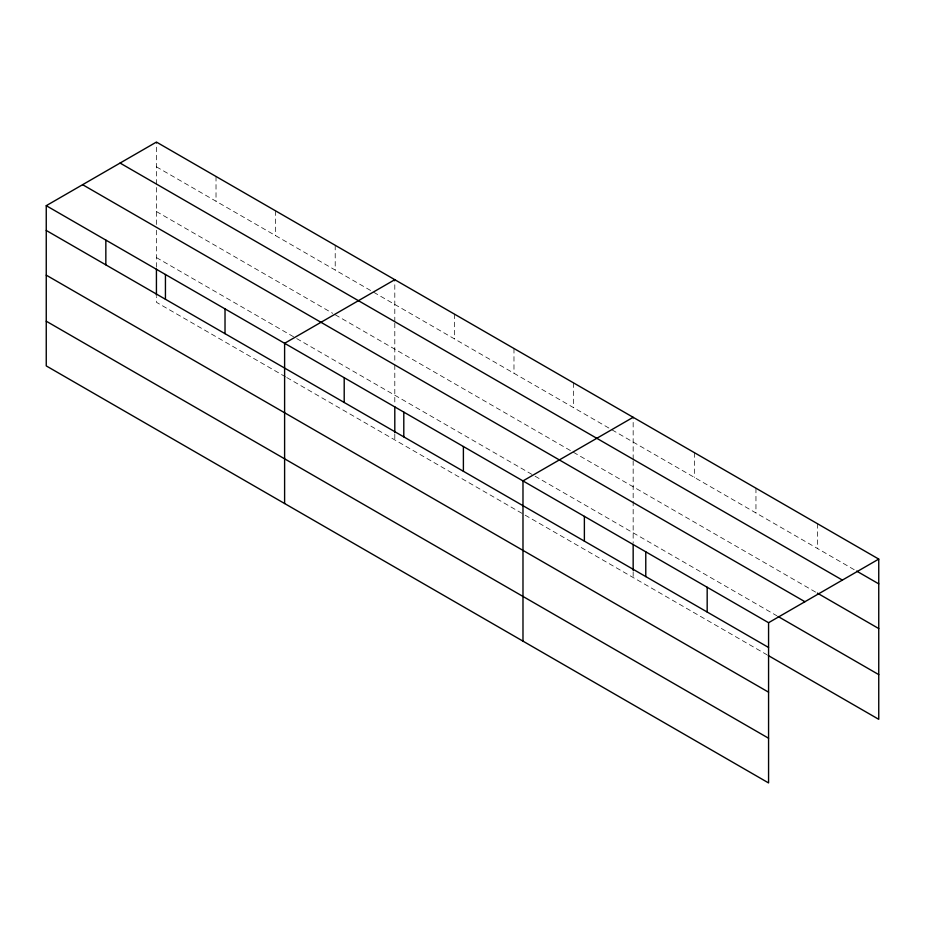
<?xml version="1.0" encoding="UTF-8"?>
<svg xmlns="http://www.w3.org/2000/svg" width="925" height="925" viewBox="0 0 925 925"><rect width="100%" height="100%" fill="white"/><g stroke="black" fill="none" stroke-linecap="round" stroke-linejoin="round"><path stroke-width="0.69" stroke-dasharray="4.62 3.47" d="M156.429 224.486L156.429 185.578M156.429 184.133L156.429 142.068M394.802 323.195L394.802 363.548M394.802 321.761L394.802 279.685M633.163 460.812L633.163 542.917M633.163 459.378L633.163 417.302M156.429 166.835L372.451 291.548M373.688 292.265L610.812 429.165M612.061 429.882L854.191 569.684M156.429 211.536L332.722 313.321M335.208 314.754L816.128 592.405M156.429 257.589L295.48 337.868M296.717 338.585L533.841 475.485M535.089 476.202L776.827 615.772M285.548 376.833L156.429 302.29L156.429 296.52M286.785 377.55L523.908 514.45M525.157 515.167L767.01 654.796M817.353 523.654L817.353 548.409M755.956 488.203L755.956 512.97M694.559 452.753L694.559 477.52M633.163 571.754L633.163 577.524M573.569 382.904L573.569 407.671M513.976 348.494L513.976 373.261M454.395 314.095L454.395 338.862M394.802 364.982L394.802 405.3M394.802 434.137L394.802 439.907M335.208 245.287L335.208 270.054M275.615 210.877L275.615 235.644M216.022 176.478L216.022 201.245M156.429 230.244L156.429 267.683"/><path stroke-width="1.39" d="M768.571 692.178L768.571 622.71L46.25 205.685L46.25 365.907L768.571 782.932L768.571 692.178L46.25 275.153M768.236 655.513L878.75 719.315L878.75 559.093L156.429 142.068L46.25 205.685M394.802 279.685L284.611 343.302L284.611 503.524M633.163 417.302L522.983 480.919L522.983 641.141M768.571 622.71L878.75 559.093M856.643 571.095L878.75 583.86M120.077 163.066L842.386 580.091M817.353 593.11L878.75 628.561M82.614 184.688L804.923 601.712M778.064 616.478L878.75 674.614M46.25 230.452L768.571 647.477M46.25 321.206L768.571 738.231M707.174 587.259L707.174 612.026M645.777 551.82L645.777 576.576M633.163 544.363L633.163 570.32M584.38 516.37L584.38 541.137M463.39 446.521L463.39 471.276M403.797 412.111L403.797 436.877M394.802 406.746L394.802 432.703M344.204 377.712L344.204 402.467M225.018 308.904L225.018 333.659M165.436 274.494L165.436 299.261M156.429 269.129L156.429 295.075M105.843 240.095L105.843 264.851"/></g></svg>
